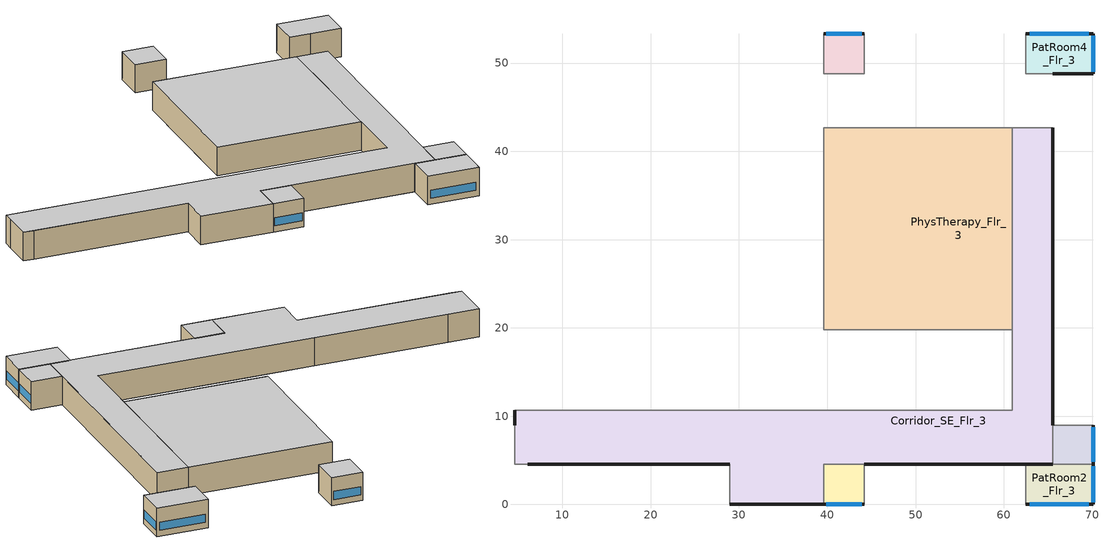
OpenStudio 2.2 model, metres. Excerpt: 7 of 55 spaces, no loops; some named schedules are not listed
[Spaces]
PatRoom5_Mult10_Flr_3
 floor adiabatic (Floor Adiabatic construction): 44.2,53.34 44.2,48.77 39.62,48.77 39.62,53.34 z8.54
 wall outside: 44.2,53.34 39.62,53.34 z8.54:12.8
 wall to Corridor_NW_Flr_3: 39.62,53.34 39.62,48.77 z8.54:12.8
 wall adiabatic (Wall Adiabatic construction): 39.62,48.77 44.2,48.77 44.2,53.34 z8.54:12.8
 window: 43.92,53.34 39.9,53.34 z9.45:10.67
 ceiling to PatRoom5_Mult10_Flr_4: 44.2,48.77 44.2,53.34 39.62,53.34 39.62,48.77 z12.8
Corridor_SE_Flr_3
 floor adiabatic (Floor Adiabatic construction): 39.62,10.67 39.62,0 28.96,0 28.96,4.57 28.96,10.67 z8.54
 floor ground: 65.53,16.76 65.53,4.57 44.2,4.57 39.62,4.57 39.62,10.67 60.96,10.67 60.96,16.76 z8.54; 28.96,10.67 28.96,4.57 6.1,4.57 4.57,4.57 4.57,10.67 z8.54; 65.53,42.67 65.53,41.15 60.96,41.15 60.96,42.67 z8.54; 65.53,41.15 65.53,16.76 60.96,16.76 60.96,41.15 z8.54
 wall outside: 28.96,0 39.62,0 / 65.53,8.99 65.53,42.67 / 6.1,4.57 28.96,4.57 / 4.57,10.67 4.57,8.99 / 44.2,4.57 62.48,4.57 65.53,4.57 z8.54:12.8
 wall adiabatic (Wall Adiabatic construction): 4.57,8.99 4.57,4.57 6.1,4.57 / 65.53,4.57 65.53,8.99 / 39.62,4.57 44.2,4.57 / 28.96,4.57 28.96,0 z8.54:12.8
 wall to Corridor_NW_Flr_3: 65.53,42.67 60.96,42.67 / 9.14,10.67 4.57,10.67 z8.54:12.8
 wall to NurseStn_Lobby_Flr_3: 60.96,19.81 60.96,10.67 28.96,10.67 z8.54:12.8
 wall to PhysTherapy_Flr_3: 60.96,42.67 60.96,19.81 z8.54:12.8
 wall to PatRoom1_Mult10_Flr_3: 39.62,0 39.62,4.57 z8.54:12.8
 wall to Lab_Flr_3: 28.96,10.67 9.14,10.67 z8.54:12.8
 ceiling to Corridor_SE_Flr_4: 39.62,0 39.62,4.57 65.53,4.57 65.53,42.67 60.96,42.67 60.96,10.67 4.57,10.67 4.57,4.57 28.96,4.57 28.96,0 z12.8
PatRoom1_Mult10_Flr_3
 floor adiabatic (Floor Adiabatic construction): 44.2,4.57 44.2,0 39.62,0 39.62,4.57 z8.54
 wall outside: 39.62,0 44.2,0 z8.54:12.8
 wall adiabatic (Wall Adiabatic construction): 44.2,0 44.2,4.57 39.62,4.57 z8.54:12.8
 window: 39.9,0 43.92,0 z9.45:10.67
 ceiling to PatRoom1_Mult10_Flr_4: 44.2,0 44.2,4.57 39.62,4.57 39.62,0 z12.8
PatRoom4_Flr_3
 floor adiabatic (Floor Adiabatic construction): 70.1,53.34 70.1,48.77 65.53,48.77 62.48,48.77 62.48,53.34 z8.54
 wall outside: 65.53,48.77 70.1,48.77 70.1,53.34 62.48,53.34 z8.54:12.8
 wall adiabatic (Wall Adiabatic construction): 62.48,53.34 62.48,48.77 65.53,48.77 z8.54:12.8
 window: 69.65,53.34 62.94,53.34 / 70.1,49.04 70.1,53.07 z9.45:10.67
 ceiling to PatRoom4_Flr_4: 70.1,48.77 70.1,53.34 62.48,53.34 62.48,48.77 z12.8
PatRoom2_Flr_3
 floor adiabatic (Floor Adiabatic construction): 70.1,4.57 70.1,0 62.48,0 62.48,4.57 65.53,4.57 z8.54
 wall outside: 62.48,0 70.1,0 70.1,4.57 / 65.53,4.57 62.48,4.57 z8.54:12.8
 wall adiabatic (Wall Adiabatic construction): 62.48,4.57 62.48,0 / 70.1,4.57 65.53,4.57 z8.54:12.8
 window: 70.1,0.27 70.1,4.3 / 62.94,0 69.65,0 z9.45:10.67
 ceiling to PatRoom2_Flr_4: 70.1,0 70.1,4.57 62.48,4.57 62.48,0 z12.8
PhysTherapy_Flr_3
 floor adiabatic (Floor Adiabatic construction): 48.77,42.67 48.77,22.86 39.62,22.86 39.62,42.67 z8.54
 floor ground: 60.96,42.67 60.96,19.81 39.62,19.81 39.62,22.86 48.77,22.86 48.77,42.67 z8.54
 wall to NurseStn_Lobby_Flr_3: 39.62,42.67 39.62,19.81 60.96,19.81 z8.54:12.8
 wall to Corridor_NW_Flr_3: 60.96,42.67 39.62,42.67 z8.54:12.8
 ceiling to Radiology_Flr_4: 60.96,19.81 60.96,42.67 39.62,42.67 39.62,19.81 z12.8
PatRoom3_Mult10_Flr_3
 floor adiabatic (Floor Adiabatic construction): 70.1,8.99 70.1,4.57 65.53,4.57 65.53,8.99 z8.54
 wall outside: 70.1,4.57 70.1,8.99 z8.54:12.8
 wall adiabatic (Wall Adiabatic construction): 70.1,8.99 65.53,8.99 65.53,4.57 70.1,4.57 z8.54:12.8
 window: 70.1,4.84 70.1,8.73 z9.45:10.67
 ceiling to PatRoom3_Mult10_Flr_4: 70.1,4.57 70.1,8.99 65.53,8.99 65.53,4.57 z12.8
[ClimateZones]
Climate Zone Institution Name 1=ASHRAE; Climate Zone Document Name 1=ANSI/ASHRAE Standard 169; Climate Zone Document Year 1=2006; Climate Zone Value 1=1A; Climate Zone Institution Name 2=CEC; Climate Zone Document Name 2=California Climate Zone Descriptions; Climate Zone Document Year 2=1995
[Building]
-Hospital-ASHRAE 169-2006-1A created: 2017-11-09 21:41:09 +0000: Default Construction Set=90.1-2004 - Hospital - ASHRAE 169-2006-1A; Standards Number of Stories=6; Standards Number of Above Ground Stories=1; Standards Building Type=Hospital
[Site]
Miami Intl Ap_FL_USA: Latitude {deg}=25.82; Longitude {deg}=-80.3; Time Zone {hr}=-5; Elevation {m}=11; Terrain=City
[Site:WaterMainsTemperature]
Calculation Method=Correlation; Annual Average Outdoor Air Temperature {C}=24.4917; Maximum Difference In Monthly Average Outdoor Air Temperatures {deltaC}=8.7
[SizingPeriod:DesignDay] Barometric Pressure {Pa}=101193; Sky Clearness=0; Rain Indicator=0; Snow Indicator=0; Day of Month=21; Daylight Saving Time Indicator=0; Humidity Indicating Type=Wetbulb; Dry-Bulb Temperature Range Modifier Type=DefaultMultipliers
Name | Maximum Dry-Bulb Temperature {C} | Daily Dry-Bulb Temperature Range {deltaC} | Humidity Indicating Conditions at Maximum Dry-Bulb | Wind Speed {m/s} | Wind Direction {deg} | Month | Day Type | Solar Model Indicator | ASHRAE Taub | ASHRAE Taud
Miami Intl Ap Ann Htg 99.6% Condns DB | 8.7 | 0 | 8.7 | 3.8 | 340 | 1 | WinterDesignDay | ASHRAEClearSky
Miami Intl Ap Ann Clg .4% Condns DB=>MWB | 33.2 | 6.7 | 25.3 | 4.5 | 140 | 7 | SummerDesignDay | ASHRAETau | 0.528 | 1.905
[Site:GroundTemperature:BuildingSurface]
19.527, 19.502, 19.536, 19.598, 20.002, 21.64, 22.225, 22.375, 21.449, 20.121, 19.802, 19.633
[Material:NoMass] Thermal Absorptance=0.9; Solar Absorptance=0.7
Name | Roughness | Thermal Resistance {m2-K/W} | Visible Absorptance
CP02 CARPET PAD | VeryRough | 0.21648 | 0.8
Nonres_Floor_Insulation | MediumSmooth | 2.88292 | 0.7
Typical Insulation R-0.54; Typical Insulation R-0.54 1 | Smooth | 0.0945033 | 0.7
Typical Carpet Pad | Smooth | 0.21648 | 0.8
Typical Insulation R-14.76; Typical Insulation R-14.76 1 | Smooth | 2.59864 | 0.7
Typical Insulation R-0.58; Typical Insulation R-0.58 1 | Smooth | 0.101875 | 0.7
[Material]
Name | Roughness | Thickness {m} | Conductivity {W/m-K} | Density {kg/m3} | Specific Heat {J/kg-K} | Thermal Absorptance | Solar Absorptance | Visible Absorptance
100mm Normalweight concrete floor | MediumSmooth | 0.1016 | 2.31 | 2322 | 832
G01 13mm gypsum board | Smooth | 0.0127 | 0.16 | 800 | 1090 | 0.9 | 0.7 | 0.5
4 in. Normalweight Concrete Floor | MediumRough | 0.1016 | 2.31 | 2322 | 832 | 0.9 | 0.7 | 0.7
1IN Stucco | Smooth | 0.0253 | 0.6918 | 1858 | 837 | 0.9 | 0.7 | 0.92
8IN CONCRETE HW RefBldg | Rough | 0.2032 | 1.311 | 2240 | 836.8 | 0.9 | 0.7 | 0.7
1/2IN Gypsum | Smooth | 0.0127 | 0.16 | 784.9 | 830 | 0.9 | 0.4 | 0.4
Roof Membrane | VeryRough | 0.0095 | 0.16 | 1121.29 | 1460 | 0.9 | 0.7 | 0.7
Metal Roof Surface; F08 Metal surface | Smooth | 0.0008 | 45.28 | 7824 | 500 | 0.9 | 0.7 | 0.7
6 in. Normalweight Concrete Floor | MediumRough | 0.1524 | 2.31 | 2322 | 832 | 0.9 | 0.7 | 0.7
8 in. Concrete Block Basement Wall | MediumRough | 0.2032 | 1.326 | 1842 | 912 | 0.9 | 0.7 | 0.7
G05 25mm wood | MediumSmooth | 0.0254 | 0.15 | 608 | 1630 | 0.9 | 0.5 | 0.5
Std Wood 6inch | MediumSmooth | 0.15 | 0.12 | 540 | 1210 | 0.9 | 0.7 | 0.7
[Construction]
Floor Adiabatic construction: CP02 CARPET PAD, 100mm Normalweight concrete floor, Nonres_Floor_Insulation
Wall Adiabatic construction; Typical Interior Wall: G01 13mm gypsum board, G01 13mm gypsum board
Typical Insulated Exterior Mass Floor R-3.11: Typical Insulation R-0.54, 4 in. Normalweight Concrete Floor, Typical Carpet Pad
Typical Insulated Exterior Mass Wall: 1IN Stucco, 8IN CONCRETE HW RefBldg, Typical Insulation R-14.76, 1/2IN Gypsum
Typical IEAD Roof R-15.87: Roof Membrane, Typical Insulation R-14.76, Metal Roof Surface
Typical Interior Floor: 100mm Normalweight concrete floor, CP02 CARPET PAD
Typical Interior Ceiling: CP02 CARPET PAD, 100mm Normalweight concrete floor
Typical Insulated Carpeted 6in Slab Floor: 6 in. Normalweight Concrete Floor, Typical Carpet Pad
Typical Insulated Basement Mass Wall: 8 in. Concrete Block Basement Wall
U 1.22 SHGC 0.25 Sgl Elec Ref Colored 6mm: ECREF-1 COLORED 6MM
Typical Insulated Metal Door R-1.43: F08 Metal surface, Typical Insulation R-0.58
Typical Overhead Door: Typical Insulation R-0.54 1
U 1.98 SHGC 0.36 Sgl Ref-B-H Clr 6mm: REF B CLEAR HI 6MM
Typical Interior Window: Clear 3mm
Typical Interior Door; Typical Interior Partition: G05 25mm wood
Typical Insulated Exterior Mass Floor R-3.11 1: Typical Insulation R-0.54 1, 4 in. Normalweight Concrete Floor, Typical Carpet Pad
Typical IEAD Roof R-15.87 1: Roof Membrane, Typical Insulation R-14.76 1, Metal Roof Surface
Typical Insulated Metal Door R-1.43 1: F08 Metal surface, Typical Insulation R-0.58 1
InteriorFurnishings: Std Wood 6inch
[DefaultConstructionSet] Interior Partition Construction=Typical Interior Partition
Name | Default Exterior Surface Constructions | Default Interior Surface Constructions | Default Ground Contact Surface Constructions | Default Exterior SubSurface Constructions | Default Interior SubSurface Constructions
90.1-2004 - Hospital - ASHRAE 169-2006-1A | Default Surface Constructions 1 | Default Surface Constructions 2 | Default Surface Constructions 3 | Default Sub Surface Constructions 1 | Default Sub Surface Constructions 2
90.1-2004 - Hospital - PatRoom - ASHRAE 169-2006-1A | Default Surface Constructions 4 | Default Surface Constructions 5 | Default Surface Constructions 6 | Default Sub Surface Constructions 3 | Default Sub Surface Constructions 4
[DefaultSurfaceConstructions]
Name | Floor Construction | Wall Construction | Roof Ceiling Construction
Default Surface Constructions 1 | Typical Insulated Exterior Mass Floor R-3.11 | Typical Insulated Exterior Mass Wall | Typical IEAD Roof R-15.87
Default Surface Constructions 2; Default Surface Constructions 5 | Typical Interior Floor | Typical Interior Wall | Typical Interior Ceiling
Default Surface Constructions 3; Default Surface Constructions 6 | Typical Insulated Carpeted 6in Slab Floor | Typical Insulated Basement Mass Wall
Default Surface Constructions 4 | Typical Insulated Exterior Mass Floor R-3.11 1 | Typical Insulated Exterior Mass Wall | Typical IEAD Roof R-15.87 1
[DefaultSubSurfaceConstructions]
Name | Fixed Window Construction | Operable Window Construction | Door Construction | Overhead Door Construction | Skylight Construction | Tubular Daylight Dome Construction | Tubular Daylight Diffuser Construction
Default Sub Surface Constructions 1 | U 1.22 SHGC 0.25 Sgl Elec Ref Colored 6mm | U 1.22 SHGC 0.25 Sgl Elec Ref Colored 6mm | Typical Insulated Metal Door R-1.43 | Typical Overhead Door | U 1.98 SHGC 0.36 Sgl Ref-B-H Clr 6mm | Typical Interior Window | Typical Interior Window
Default Sub Surface Constructions 2; Default Sub Surface Constructions 4 | Typical Interior Window | Typical Interior Window | Typical Interior Door
Default Sub Surface Constructions 3 | U 1.22 SHGC 0.25 Sgl Elec Ref Colored 6mm | U 1.22 SHGC 0.25 Sgl Elec Ref Colored 6mm | Typical Insulated Metal Door R-1.43 1 | Typical Overhead Door | U 1.98 SHGC 0.36 Sgl Ref-B-H Clr 6mm | Typical Interior Window | Typical Interior Window
[WindowMaterial:Glazing] Optical Data Type=SpectralAverage; Infrared Transmittance at Normal Incidence=0; Front Side Infrared Hemispherical Emissivity=0.84; Conductivity {W/m-K}=0.9; Dirt Correction Factor for Solar and Visible Transmittance=1; Solar Diffusing=No
Name | Thickness {m} | Solar Transmittance at Normal Incidence | Front Side Solar Reflectance at Normal Incidence | Back Side Solar Reflectance at Normal Incidence | Visible Transmittance at Normal Incidence | Front Side Visible Reflectance at Normal Incidence | Back Side Visible Reflectance at Normal Incidence | Back Side Infrared Hemispherical Emissivity
ECREF-1 COLORED 6MM | 0.006 | 0.099 | 0.219 | 0.219 | 0.155 | 0.073 | 0.073 | 0.84
REF B CLEAR HI 6MM | 0.006 | 0.24 | 0.16 | 0.32 | 0.3 | 0.16 | 0.29 | 0.6
Clear 3mm | 0.003 | 0.837 | 0.075 | 0.075 | 0.898 | 0.081 | 0.081 | 0.84
[Space] Building Story=Building Story 4; Part of Total Floor Area=Yes
Name | Space Type | Thermal Zone
PatRoom5_Mult10_Flr_3 | Hospital PatRoom | PatRoom5_Mult10_Flr_3 ZN
Corridor_SE_Flr_3 | Hospital Corridor | Corridor_SE_Flr_3 ZN
PatRoom1_Mult10_Flr_3 | Hospital PatRoom | PatRoom1_Mult10_Flr_3 ZN
PatRoom4_Flr_3 | Hospital PatRoom | PatRoom4_Flr_3 ZN
PatRoom3_Mult10_Flr_3 | Hospital PatRoom | PatRoom3_Mult10_Flr_3 ZN
PatRoom2_Flr_3 | Hospital PatRoom | PatRoom2_Flr_3 ZN
PhysTherapy_Flr_3 | Hospital PhysTherapy | PhysTherapy_Flr_3 ZN
[BuildingStory]
Building Story 4: Nominal Z Coordinate {m}=8.5366
[SpaceType] Standards Building Type=Hospital
Name | Default Schedule Set | Design Specification Outdoor Air Object | Standards Space Type | Default Construction Set
Hospital Corridor | Hospital Corridor Schedule Set | Hospital Corridor Ventilation | Corridor
Hospital PatRoom | Hospital PatRoom Schedule Set | Hospital PatRoom Ventilation | PatRoom | 90.1-2004 - Hospital - PatRoom - ASHRAE 169-2006-1A
Hospital PhysTherapy | Hospital PhysTherapy Schedule Set | Hospital PhysTherapy Ventilation | PhysTherapy
[People:Definition] Number of People Calculation Method=People/Area; Fraction Radiant=0.3
Name | People per Space Floor Area {person/m2}
Hospital Corridor People Definition | 0.0107639
Hospital PatRoom People Definition; Hospital PhysTherapy People Definition | 0.0538196
[People] Work Efficiency Schedule=Work Efficiency Schedule; Clothing Insulation Schedule=Clothing Schedule; Air Velocity Schedule=Air Velocity Schedule
Name | People Definition | Space or SpaceType
Hospital Corridor People | Hospital Corridor People Definition | Hospital Corridor
Hospital PatRoom People | Hospital PatRoom People Definition | Hospital PatRoom
Hospital PhysTherapy People | Hospital PhysTherapy People Definition | Hospital PhysTherapy
[Lights:Definition] Design Level Calculation Method=Watts/Area; Fraction Radiant=0.7; Fraction Visible=0.2
Name | Watts per Space Floor Area {W/m2}
Hospital Corridor Lights Definition | 10.7639
Hospital PatRoom Lights Definition | 7.53474
Hospital PhysTherapy Lights Definition | 9.68752
[Lights]
Name | Lights Definition | Space or SpaceType
Hospital Corridor Lights | Hospital Corridor Lights Definition | Hospital Corridor
Hospital PatRoom Lights | Hospital PatRoom Lights Definition | Hospital PatRoom
Hospital PhysTherapy Lights | Hospital PhysTherapy Lights Definition | Hospital PhysTherapy
[ElectricEquipment:Definition] Design Level Calculation Method=Watts/Area; Fraction Radiant=0.5
Name | Watts per Space Floor Area {W/m2}
Hospital PatRoom Elec Equip Definition | 21.5278
Hospital PhysTherapy Elec Equip Definition | 16.1459
[ElectricEquipment]
Name | Electric Equipment Definition | Space or SpaceType
Hospital PatRoom Elec Equip | Hospital PatRoom Elec Equip Definition | Hospital PatRoom
Hospital PhysTherapy Elec Equip | Hospital PhysTherapy Elec Equip Definition | Hospital PhysTherapy
[DesignSpecification:OutdoorAir] Outdoor Air Method=Sum; Outdoor Air Flow per Person {m3/s-person}=0; Outdoor Air Flow Rate {m3/s}=0; Outdoor Air Flow Air Changes per Hour {1/hr}=0
Name | Outdoor Air Flow per Floor Area {m3/s-m2}
Hospital Corridor Ventilation | 0.000254
Hospital PatRoom Ventilation | 0.00237128
Hospital PhysTherapy Ventilation | 0.0023876
[DefaultScheduleSet] People Activity Level Schedule=Hospital ACTIVITY_SCH; Infiltration Schedule=Hospital INFIL_SCH_PNNL
Name | Number of People Schedule | Lighting Schedule | Electric Equipment Schedule
Hospital Corridor Schedule Set | Hospital BLDG_OCC_SCH | Hospital BLDG_LIGHT_CORRIDOR_SCH | Hospital BLDG_EQUIP_SCH
Hospital PatRoom Schedule Set | Hospital BLDG_OCC_EXTD_SCH | Hospital BLDG_LIGHT_SCH | Hospital BLDG_EQUIP_EXTD_SCH
Hospital PhysTherapy Schedule Set | Hospital BLDG_OCC_SCH | Hospital BLDG_LIGHT_SCH | Hospital BLDG_EQUIP_SCH
[ThermostatSetpoint:DualSetpoint] Heating Setpoint Temperature Schedule=Hospital HTGSETP_SCH; Cooling Setpoint Temperature Schedule=Hospital CLGSETP_SCH
Hospital Corridor Thermostat 6; Hospital PatRoom Thermostat 1; Hospital PatRoom Thermostat 3; Hospital PatRoom Thermostat 5; Hospital PatRoom Thermostat 7; Hospital PatRoom Thermostat 9; Hospital PhysTherapy Thermostat 1
[SpaceInfiltration:DesignFlowRate] Schedule=Hospital INFIL_SCH_PNNL; Design Flow Rate Calculation Method=Flow/ExteriorArea; Flow per Exterior Surface Area {m3/s-m2}=0.00102523; Constant Term Coefficient=0; Temperature Term Coefficient=0; Velocity Term Coefficient=0.224; Velocity Squared Term Coefficient=0
Name | Space or SpaceType
Corridor_SE_Flr_3 Infiltration | Corridor_SE_Flr_3
PatRoom1_Mult10_Flr_3 Infiltration | PatRoom1_Mult10_Flr_3
PatRoom2_Flr_3 Infiltration | PatRoom2_Flr_3
PatRoom3_Mult10_Flr_3 Infiltration | PatRoom3_Mult10_Flr_3
PatRoom4_Flr_3 Infiltration | PatRoom4_Flr_3
PatRoom5_Mult10_Flr_3 Infiltration | PatRoom5_Mult10_Flr_3
[InternalMass:Definition]
Internal Mass Definition 1: Construction=InteriorFurnishings; Design Level Calculation Method=SurfaceArea/Area; Surface Area per Space Floor Area=2
[InternalMass] Internal Mass Definition=Internal Mass Definition 1
Name | Space or SpaceType
PatRoom1_Mult10_Flr_3 Mass | PatRoom1_Mult10_Flr_3
PatRoom2_Flr_3 Mass | PatRoom2_Flr_3
PatRoom3_Mult10_Flr_3 Mass | PatRoom3_Mult10_Flr_3
PatRoom4_Flr_3 Mass | PatRoom4_Flr_3
PatRoom5_Mult10_Flr_3 Mass | PatRoom5_Mult10_Flr_3
PhysTherapy_Flr_3 Mass | PhysTherapy_Flr_3
Corridor_SE_Flr_3 Mass | Corridor_SE_Flr_3
[ThermalZone] Use Ideal Air Loads=No
Name | Thermostat | Multiplier
Corridor_SE_Flr_3 ZN | Hospital Corridor Thermostat 6
PatRoom1_Mult10_Flr_3 ZN | Hospital PatRoom Thermostat 1 | 10
PatRoom2_Flr_3 ZN | Hospital PatRoom Thermostat 3
PatRoom3_Mult10_Flr_3 ZN | Hospital PatRoom Thermostat 5 | 10
PatRoom4_Flr_3 ZN | Hospital PatRoom Thermostat 7
PatRoom5_Mult10_Flr_3 ZN | Hospital PatRoom Thermostat 9 | 10
PhysTherapy_Flr_3 ZN | Hospital PhysTherapy Thermostat 1
[Exterior:Lights:Definition]
Name | Design Level {W}
NonDimming Exterior Lights Def | 16636
Fuel equipment 1 Def | 162963
Fuel equipment 2 Def | 1295.2
[Exterior:Lights]
Name | Exterior Lights Definition | Schedule | Control Option
NonDimming Exterior Lights Def | NonDimming Exterior Lights Def | Hospital Exterior_Lgt_ALWAYS_ON | AstronomicalClock
Fuel equipment 1 | Fuel equipment 1 Def | Hospital BLDG_ELEVATORS | ScheduleNameOnly
Fuel equipment 2 | Fuel equipment 2 Def | Hospital ELEV_LIGHT_FAN_SCH_ADD_DF | ScheduleNameOnly
[Schedule:Ruleset]
Name | Default Day Schedule | Summer Design Day Schedule | Winter Design Day Schedule
Clothing Schedule | Clothing Schedule Default Winter Clothes
Air Velocity Schedule | Air Velocity Schedule Default
Work Efficiency Schedule | Work Efficiency Schedule Default
Hospital BLDG_OCC_SCH | Hospital BLDG_OCC_SCH Default | Hospital BLDG_OCC_SCH Summer Design Day | Hospital BLDG_OCC_SCH Winter Design Day
Hospital ACTIVITY_SCH | Hospital ACTIVITY_SCH Default | Hospital ACTIVITY_SCH Summer Design Day | Hospital ACTIVITY_SCH Winter Design Day
Hospital BLDG_EQUIP_SCH | Hospital BLDG_EQUIP_SCH Default | Hospital BLDG_EQUIP_SCH Summer Design Day | Hospital BLDG_EQUIP_SCH Winter Design Day
Hospital INFIL_SCH_PNNL | Hospital INFIL_SCH_PNNL Default | Hospital INFIL_SCH_PNNL Summer Design Day | Hospital INFIL_SCH_PNNL Winter Design Day
Hospital HTGSETP_SCH | Hospital HTGSETP_SCH Default | Hospital HTGSETP_SCH Summer Design Day | Hospital HTGSETP_SCH Winter Design Day
Hospital CLGSETP_SCH | Hospital CLGSETP_SCH Default | Hospital CLGSETP_SCH Summer Design Day | Hospital CLGSETP_SCH Winter Design Day
Hospital BLDG_LIGHT_CORRIDOR_SCH | Hospital BLDG_LIGHT_CORRIDOR_SCH Default | Hospital BLDG_LIGHT_CORRIDOR_SCH Summer Design Day | Hospital BLDG_LIGHT_CORRIDOR_SCH Winter Design Day
Hospital BLDG_LIGHT_SCH | Hospital BLDG_LIGHT_SCH Default | Hospital BLDG_LIGHT_SCH Summer Design Day | Hospital BLDG_LIGHT_SCH Winter Design Day
Hospital BLDG_OCC_EXTD_SCH | Hospital BLDG_OCC_EXTD_SCH Default | Hospital BLDG_OCC_EXTD_SCH Summer Design Day | Hospital BLDG_OCC_EXTD_SCH Winter Design Day
Hospital BLDG_EQUIP_EXTD_SCH | Hospital BLDG_EQUIP_EXTD_SCH Default | Hospital BLDG_EQUIP_EXTD_SCH Summer Design Day | Hospital BLDG_EQUIP_EXTD_SCH Winter Design Day
Hospital Exterior_Lgt_ALWAYS_ON | Hospital Exterior_Lgt_ALWAYS_ON Default | Hospital Exterior_Lgt_ALWAYS_ON Summer Design Day | Hospital Exterior_Lgt_ALWAYS_ON Winter Design Day
Hospital BLDG_ELEVATORS | Hospital BLDG_ELEVATORS Default | Hospital BLDG_ELEVATORS Summer Design Day | Hospital BLDG_ELEVATORS Winter Design Day
Hospital ELEV_LIGHT_FAN_SCH_ADD_DF | Hospital ELEV_LIGHT_FAN_SCH_ADD_DF Default | Hospital ELEV_LIGHT_FAN_SCH_ADD_DF Summer Design Day | Hospital ELEV_LIGHT_FAN_SCH_ADD_DF Winter Design Day
[Schedule:Day]
Hospital BLDG_OCC_SCH Default: 8, 0, 0, 16, 0, 0.05, 24, 0, 0
Hospital BLDG_OCC_SCH Summer Design Day; Hospital BLDG_LIGHT_SCH Summer Design Day; Hospital Exterior_Lgt_ALWAYS_ON Default; Hospital Exterior_Lgt_ALWAYS_ON Winter Design Day; Hospital Exterior_Lgt_ALWAYS_ON Summer Design Day; Hospital BLDG_ELEVATORS Summer Design Day; Hospital ELEV_LIGHT_FAN_SCH_ADD_DF Summer Design Day: 24, 0, 1
Hospital BLDG_OCC_SCH Winter Design Day: 24, 0, 0
Hospital ACTIVITY_SCH Default; Hospital ACTIVITY_SCH Winter Design Day; Hospital ACTIVITY_SCH Summer Design Day: 24, 0, 120
Hospital INFIL_SCH_PNNL Default; Hospital INFIL_SCH_PNNL Winter Design Day; Hospital INFIL_SCH_PNNL Summer Design Day: 24, 0, 0.25
Hospital HTGSETP_SCH Default; Hospital HTGSETP_SCH Winter Design Day; Hospital HTGSETP_SCH Summer Design Day: 24, 0, 21
Hospital CLGSETP_SCH Default; Hospital CLGSETP_SCH Winter Design Day; Hospital CLGSETP_SCH Summer Design Day: 24, 0, 24
Hospital BLDG_LIGHT_SCH Default: 8, 0, 0.05, 16, 0, 0.1, 24, 0, 0.05
Hospital BLDG_ELEVATORS Default; Hospital ELEV_LIGHT_FAN_SCH_ADD_DF Default: 8, 0, 0.2, 16, 0, 0.4, 24, 0, 0.2
Hospital BLDG_ELEVATORS Winter Design Day; Hospital ELEV_LIGHT_FAN_SCH_ADD_DF Winter Design Day: 24, 0, 0.2
[Schedule:Rule] Date Specification Type=DateRange; Start Month=1; Start Day=1; End Month=12; End Day=31
Name | Schedule Ruleset | Rule Order | Day Schedule | Apply Saturday | Apply Monday | Apply Tuesday | Apply Wednesday | Apply Thursday | Apply Friday
Schedule Rule 2 | Hospital BLDG_OCC_SCH | 1 | Hospital BLDG_OCC_SCH Sat Day | Yes
Schedule Rule 3 | Hospital BLDG_OCC_SCH | 0 | Hospital BLDG_OCC_SCH Wkdy Day |  | Yes | Yes | Yes | Yes | Yes
Schedule Rule 8 | Hospital INFIL_SCH_PNNL | 0 | Hospital INFIL_SCH_PNNL Default|WntrDsn|SmrDsn|Sat|Wkdy Day | Yes | Yes | Yes | Yes | Yes | Yes
Schedule Rule 33 | Hospital BLDG_ELEVATORS | 1 | Hospital BLDG_ELEVATORS Sat Day | Yes
Schedule Rule 34 | Hospital BLDG_ELEVATORS | 0 | Hospital BLDG_ELEVATORS Wkdy Day |  | Yes | Yes | Yes | Yes | Yes
Schedule Rule 35 | Hospital ELEV_LIGHT_FAN_SCH_ADD_DF | 1 | Hospital ELEV_LIGHT_FAN_SCH_ADD_DF Sat Day | Yes
Schedule Rule 36 | Hospital ELEV_LIGHT_FAN_SCH_ADD_DF | 0 | Hospital ELEV_LIGHT_FAN_SCH_ADD_DF Wkdy Day |  | Yes | Yes | Yes | Yes | Yes
